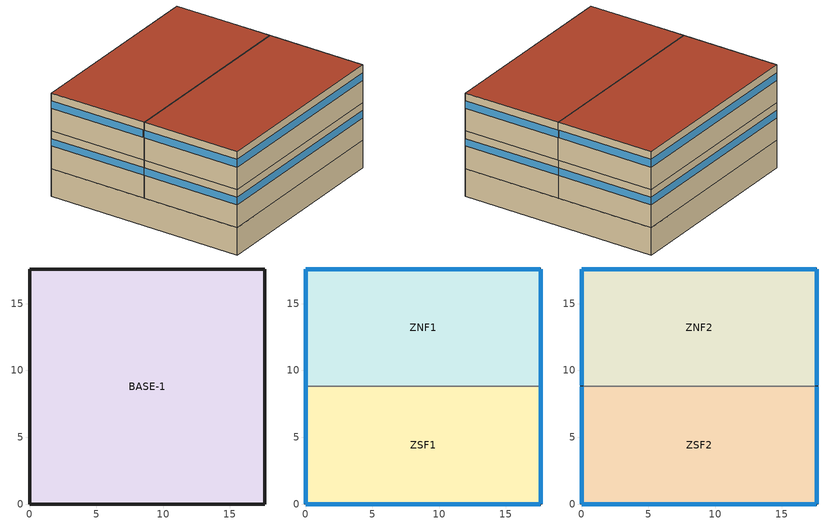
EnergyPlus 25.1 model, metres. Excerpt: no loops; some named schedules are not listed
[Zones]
BASE-1
 floor ground (SLABL): 0,17.59 17.59,17.59 17.59,0 0,0 z-2.44
 wall ground (UNDRWALL): 0,0 17.59,0 17.59,17.59 0,17.59 0,0 z-2.44:0
ZSF1
 floor to BASE-1 (FLOORR): 0,8.79 17.59,8.79 17.59,0 0,0 z0
 wall outside (WALLR): 0,8.79 0,0 17.59,0 17.59,8.79 z0:3.35
 window (CFS_Glz_2046): 17.59,0.01 17.59,8.79 / 0.01,0 17.58,0 / 0,8.79 0,0.01 z2.01:2.67
ZNF1
 floor to BASE-1 (FLOORR): 0,17.59 17.59,17.59 17.59,8.79 0,8.79 z0
 wall outside (WALLR): 17.59,8.79 17.59,17.59 0,17.59 0,8.79 z0:3.35
 wall to ZSF1 (INTWALL-1): 0,8.79 17.59,8.79 z0:3.35
 window (CFS_Glz_2046): 17.59,8.8 17.59,17.58 / 17.58,17.59 0.01,17.59 / 0,17.58 0,8.8 z2.01:2.67
ZNF2
 floor to ZNF1 (FLOORR): 0,17.59 17.59,17.59 17.59,8.79 0,8.79 z3.35
 wall outside (WALLR): 17.59,8.79 17.59,17.59 0,17.59 0,8.79 z3.35:6.71
 wall to ZSF2 (INTWALL-1): 0,8.79 17.59,8.79 z3.35:6.71
 window (CFS_Glz_2035): 17.59,8.9 17.59,17.58 / 17.58,17.59 0.01,17.59 / 0,17.58 0,8.9 z5.36:6.03
 roof outside (ROOFR): 0,8.79 17.59,8.79 17.59,17.59 0,17.59 z6.71
ZSF2
 floor to ZSF1 (FLOORR): 0,8.79 17.59,8.79 17.59,0 0,0 z3.35
 wall outside (WALLR): 0,8.79 0,0 17.59,0 17.59,8.79 z3.35:6.71
 window (CFS_Glz_2035): 17.59,0.01 17.59,8.79 / 0.01,0 17.58,0 / 0,8.79 0,0.01 z5.36:6.03
 roof outside (ROOFR): 0,0 17.59,0 17.59,8.79 0,8.79 z6.71
[Building]
Building: North Axis {deg}=0; Terrain=City; Loads Convergence Tolerance Value {W}=0.04; Temperature Convergence Tolerance Value {deltaC}=0.4; Solar Distribution=FullInteriorAndExterior; Maximum Number of Warmup Days=25; Minimum Number of Warmup Days=6
[Site:Location]
CHICAGO_IL_USA TMY2-94846: Latitude {deg}=41.78; Longitude {deg}=-87.75; Time Zone {hr}=-6; Elevation {m}=190
[SizingPeriod:DesignDay] Humidity Condition Type=Wetbulb; Barometric Pressure {Pa}=99063; Rain Indicator=No; Snow Indicator=No; Daylight Saving Time Indicator=No; Solar Model Indicator=ASHRAEClearSky
Name | Month | Day of Month | Day Type | Maximum Dry-Bulb Temperature {C} | Daily Dry-Bulb Temperature Range {deltaC} | Wetbulb or DewPoint at Maximum Dry-Bulb {C} | Wind Speed {m/s} | Wind Direction {deg} | Sky Clearness
CHICAGO_IL_USA Annual Heating 99% Design Conditions DB | 1 | 8 | WinterDesignDay | -17.3 | 0 | -17.3 | 4.9 | 270 | 0
CHICAGO_IL_USA Annual Cooling 1% Design Conditions DB/MCWB | 7 | 3 | SummerDesignDay | 31.5 | 10.7 | 23 | 5.3 | 230 | 1
[Site:GroundTemperature:BuildingSurface]
20.03, 20.03, 20.13, 20.3, 20.43, 20.52, 20.62, 20.77, 20.78, 20.55, 20.44, 20.2
[Material] Thermal Absorptance=0.9
Name | Roughness | Thickness {m} | Conductivity {W/m-K} | Density {kg/m3} | Specific Heat {J/kg-K} | Solar Absorptance | Visible Absorptance
ST01 | MediumRough | 0.0254 | 1.802 | 2243 | 837 | 0.65 | 0.65
GP02 | MediumSmooth | 0.0159 | 0.16 | 801 | 837 | 0.75 | 0.75
BR01 | VeryRough | 0.0095 | 0.162 | 1121 | 1464 | 0.7 | 0.7
CC24 | MediumRough | 0.1016 | 0.36 | 1282 | 837 | 0.65 | 0.65
AC02 | MediumSmooth | 0.0127 | 0.057 | 288 | 1339 | 0.7 | 0.7
CC15 | MediumRough | 0.1524 | 1.802 | 2243 | 837 | 0.65 | 0.65
WD10 | MediumSmooth | 0.667 | 0.115 | 513 | 1381 | 0.78 | 0.78
[Material:NoMass] Roughness=Rough
Name | Thermal Resistance {m2-K/W} | Thermal Absorptance | Solar Absorptance | Visible Absorptance
IN-W | 1.10949 | 0.65 | 0.65 | 0.65
IN-R | 2.34226 | 0.65 | 0.65 | 0.65
CP01 | 0.367 | 0.9 | 0.75 | 0.75
[Material:AirGap]
Name | Thermal Resistance {m2-K/W}
AL21 | 0.157
AL33 | 0.162
[Construction]
WALLR: ST01, IN-W, AL21, GP02
ROOFR: BR01, CC24, IN-R, AL33, AC02
FLOORR: CC24, CP01
SLABL: CC15
UNDRWALL: CC24
FURNITURE: WD10
INTWALL-1: GP02, AL21, GP02
[Construction:ComplexFenestrationState]
CFS_Glz_2035: LBNLWindow, None, ThermParam_2035, CFS_Glz_2035_Basis, CFS_Glz_2035_TfSol, CFS_Glz_2035_RbSol, CFS_Glz_2035_Tfvis, CFS_Glz_2035_Tbvis, Shade_45_Layer, CFS_Glz_2035_Layer_1_fAbs, CFS_Glz_2035_Layer_1_bAbs, Gap_1_Layer, Glass_5012_Layer, CFS_Glz_2035_Layer_2_fAbs, CFS_Glz_2035_Layer_2_bAbs, Gap_1_Layer, Glass_5012_Layer, CFS_Glz_2035_Layer_3_fAbs, CFS_Glz_2035_Layer_3_bAbs
CFS_Glz_2046: LBNLWindow, None, ThermParam_2046, CFS_Glz_2046_Basis, CFS_Glz_2046_TfSol, CFS_Glz_2046_RbSol, CFS_Glz_2046_Tfvis, CFS_Glz_2046_Tbvis, Glass_5012_Layer, CFS_Glz_2046_Layer_1_fAbs, CFS_Glz_2046_Layer_1_bAbs, Gap_1_Layer, Glass_5012_Layer, CFS_Glz_2046_Layer_2_fAbs, CFS_Glz_2046_Layer_2_bAbs, Gap_1_Layer, Shade_46_Layer, CFS_Glz_2046_Layer_3_fAbs, CFS_Glz_2046_Layer_3_bAbs
[WindowMaterial:Glazing]
Glass_5012_Layer: Optical Data Type=BSDF; Thickness {m}=0.005664; Infrared Transmittance at Normal Incidence=0; Front Side Infrared Hemispherical Emissivity=0.84; Back Side Infrared Hemispherical Emissivity=0.84; Conductivity {W/m-K}=1; Young's modulus {Pa}=7.2e10; Poisson's ratio=0.22
[WindowMaterial:Gas]
Gas_1_W_0_0100: Gas Type=Air; Thickness {m}=0.01
[WindowMaterial:Gap]
Gap_1_Layer: Thickness {m}=0.01; Gas (or Gas Mixture)=Gas_1_W_0_0100; Pressure {Pa}=101325
[WindowMaterial:ComplexShade] Conductivity {W/m-K}=17; IR Transmittance=0; Front Emissivity=0.9; Back Emissivity=0.9; Top Opening Multiplier=0; Bottom Opening Multiplier=0; Left Side Opening Multiplier=0; Right Side Opening Multiplier=0; Front Opening Multiplier=0.05
Name | Layer Type | Thickness {m}
Shade_45_Layer | Perforated | 0.005
Shade_46_Layer | Woven | 0.001
[Zone] Type=1; Multiplier=1; Ceiling Height {m}=autocalculate; Volume {m3}=autocalculate
ZSF1; ZNF1; ZSF2; ZNF2; BASE-1
[InternalMass] Construction=FURNITURE; Surface Area {m2}=77
Name | Zone or ZoneList
ZSF1-MASS | ZSF1
ZNF1-MASS | ZNF1
ZSF2-MASS | ZSF2
ZNF2-MASS | ZNF2
[People] Number of People Schedule=OCC-SCHED; Number of People Calculation Method=people; Number of People=3.27; Fraction Radiant=0.7; Activity Level Schedule=ZSF1-ActSchd
Name | Zone or ZoneList or Space or SpaceList
ZSF1 People 1 | ZSF1
ZNF1 People 1 | ZNF1
ZSF2 People 1 | ZSF2
ZNF2 People 1 | ZNF2
[Lights] Schedule=LIT-SCHED; Design Level Calculation Method=LightingLevel; Lighting Level {W}=3025; Return Air Fraction=0; Fraction Radiant=0.35; Fraction Visible=0.35; Fraction Replaceable=0
Name | Zone or ZoneList or Space or SpaceList
ZSF1 Lights 1 | ZSF1
ZNF1 Lights 1 | ZNF1
ZSF2 Lights 1 | ZSF2
ZNF2 Lights 1 | ZNF2
[ElectricEquipment] Schedule=EQP-SCHED; Design Level Calculation Method=EquipmentLevel; Design Level {W}=687.5; Fraction Latent=0; Fraction Radiant=0.7; Fraction Lost=0
Name | Zone or ZoneList or Space or SpaceList
ZSF1 ElecEq 1 | ZSF1
ZNF1 ElecEq 1 | ZNF1
ZSF2 ElecEq 1 | ZSF2
ZNF2 ElecEq 1 | ZNF2
[OtherEquipment]
BASE-1 OthEq 1: Fuel Type=None; Zone or ZoneList or Space or SpaceList=BASE-1; Schedule=AlwaysOn; Design Level Calculation Method=EquipmentLevel; Design Level {W}=726; Fraction Latent=0; Fraction Radiant=0.7; Fraction Lost=0
[ZoneInfiltration:DesignFlowRate] Schedule=INF-SCHED; Design Flow Rate Calculation Method=flow/zone; Constant Term Coefficient=1; Temperature Term Coefficient=0.03636; Velocity Term Coefficient=0; Velocity Squared Term Coefficient=0
Name | Zone or ZoneList or Space or SpaceList | Design Flow Rate {m3/s}
ZSF1 Infil 1 | ZSF1 | 0.043
ZNF1 Infil 1 | ZNF1 | 0.043
ZSF2 Infil 1 | ZSF2 | 0.043
ZNF2 Infil 1 | ZNF2 | 0.043
BASE-1 Infil 1 | BASE-1 | 0.402
[AvailabilityManager:Scheduled]
Air Loop Avail: Schedule=FAN-SCHED
[WindowThermalModel:Params] standard=ISO15099; Thermal Model=ISO15099; SDScalar=1; Deflection Model=NoDeflection
ThermParam_2035; ThermParam_2046
[Matrix:TwoDimension]
CFS_Glz_2035_Basis: 5, 2, 0, 1, 18, 8, 36, 12, 54, 12, 76.5, 8
CFS_Glz_2035_TfSol: 41, 41, 7.57782, 0.00303, 0.00326, 0.00303, 0.00326, 0.00303, 0.00326, 0.00303, 0.00326, 0.00269, 0.00244, 0.00244, 0.00269, 0.00244, 0.00244, 0.00269, 0.00244, 0.00244, 0.00269, 0.00244, 0.00244, 0, 0, 0, 0, 0, 0, 0, 0, 0, 0, 0, 0, 0, 0, 0, 0, 0, 0, 0, 0, 0.00049, 5.47818, 0.00324, 0.00301, 0.00324, 0.00301, 0.00324, 0.00301, 0.00324, 0.00268, 0.00242, 0.00242, 0.00268, 0.00242, 0.00242, 0.00268, 0.00242, 0.00242, 0.00268, 0.00242, 0.00242, 0, 0, 0, 0, 0, 0, 0, 0, 0, 0, 0, 0, 0, 0, 0, 0, 0, 0, 0, 0, 0.00049, 0.00301, 4.81498, 0.00301, 0.00324, 0.00301, 0.00324, 0.00301, 0.00324, 0.00268, 0.00242, 0.00242, 0.00268, 0.00242, 0.00242, 0.00268, 0.00242, 0.00242, 0.00268, 0.00242, 0.00242, 0, 0, 0, 0, 0, 0, 0, 0, 0, 0, 0, 0, 0, 0, 0, 0, 0, 0, 0, 0, 0.00049, 0.00301, 0.00324, 5.47818, 0.00324, 0.00301, 0.00324, 0.00301, 0.00324, 0.00268, 0.00242, 0.00242, 0.00268, 0.00242, 0.00242, 0.00268, 0.00242, 0.00242, 0.00268, 0.00242, 0.00242, 0, 0, 0, 0, 0, 0, 0, 0, 0, 0, 0, 0, 0, 0, 0, 0, 0, 0, 0, 0, 0.00049, 0.00301, 0.00324, 0.00301, 4.81498, 0.00301, 0.00324, 0.00301, 0.00324, 0.00268, 0.00242, 0.00242, 0.00268, 0.00242, 0.00242, 0.00268, 0.00242, 0.00242, 0.00268, 0.00242, 0.00242, 0, 0, 0, 0, 0, 0, 0, 0, 0, 0, 0, 0, 0, 0, 0, 0, 0, 0, 0, 0, 0.00049, 0.00301, 0.00324, 0.00301, 0.00324, 5.47818, 0.00324, 0.00301, 0.00324, 0.00268, 0.00242, 0.00242, 0.00268, 0.00242, 0.00242, 0.00268, 0.00242, 0.00242, 0.00268, 0.00242, 0.00242, 0, 0, 0, 0, 0, 0, 0, 0, 0, 0, 0, 0, 0, 0, 0, 0, 0, 0, 0, 0, 0.00049, 0.00301, 0.00324, 0.00301, 0.00324, 0.00301, 4.81498, 0.00301, 0.00324, 0.00268, 0.00242, 0.00242, 0.00268, 0.00242, 0.00242, 0.00268, 0.00242, 0.00242, 0.00268, 0.00242, 0.00242, 0, 0, 0, 0, 0, 0, 0, 0, 0, 0, 0, 0, 0, 0, 0, 0, 0, 0, 0, 0, 0.00049, 0.00301, 0.00324, 0.00301, 0.00324, 0.00301, 0.00324, 5.47818, 0.00324, 0.00268, 0.00242, 0.00242, 0.00268, 0.00242, 0.00242, 0.00268, 0.00242, 0.00242, 0.00268, 0.00242, 0.00242, 0, 0, 0, 0, 0, 0, 0, 0, 0, 0, 0, 0, 0, 0, 0, 0, 0, 0, 0, 0, 0.00049, 0.00301, 0.00324, 0.00301, 0.00324, 0.00301, 0.00324, 0.00301, 4.81498, 0.00268, 0.00242, 0.00242, 0.00268, 0.00242, 0.00242, 0.00268, 0.00242, 0.00242, 0.00268, 0.00242, 0.00242, 0, 0, 0, 0, 0, 0, 0, 0, 0, 0, 0, 0, 0, 0, 0, 0, 0, 0, 0, 0, 0.00048, 0.00293, 0.00315, 0.00293, 0.00315, 0.00293, 0.00315, 0.00293, 0.00315, 1.99853, 0.00236, 0.00236, 0.00261, 0.00236, 0.00236, 0.00261, 0.00236, 0.00236, 0.00261, 0.00236, 0.00236, 0, 0, 0, 0, 0, 0, 0, 0, 0, 0, 0, 0, 0, 0, 0, 0, 0, 0, 0, 0, 0.00048, 0.00293, 0.00315, 0.00293, 0.00315, 0.00293, 0.00315, 0.00293, 0.00315, 0.00261, 1.72559, 0.00236, 0.00261, 0.00236, 0.00236, 0.00261, 0.00236, 0.00236, 0.00261, 0.00236, 0.00236, 0, 0, 0, 0, 0, 0, 0, 0, 0, 0, 0, 0, 0, 0, 0, 0, 0, 0, 0, 0, 0.00048, 0.00293, 0.00315, 0.00293, 0.00315, 0.00293, 0.00315, 0.00293, 0.00315, 0.00261, 0.00236, 1.72559, 0.00261, 0.00236, 0.00236, 0.00261, 0.00236, 0.00236, 0.00261, 0.00236, 0.00236, 0, 0, 0, 0, 0, 0, 0, 0, 0, 0, 0, 0, 0, 0, 0, 0, 0, 0, 0, 0, 0.00048, 0.00293, 0.00315, 0.00293, 0.00315, 0.00293, 0.00315, 0.00293, 0.00315, 0.00261, 0.00236, 0.00236, 1.99853, 0.00236, 0.00236, 0.00261, 0.00236, 0.00236, 0.00261, 0.00236, 0.00236, 0, 0, 0, 0, 0, 0, 0, 0, 0, 0, 0, 0, 0, 0, 0, 0, 0, 0, 0, 0, 0.00048, 0.00293, 0.00315, 0.00293, 0.00315, 0.00293, 0.00315, 0.00293, 0.00315, 0.00261, 0.00236, 0.00236, 0.00261, 1.72559, 0.00236, 0.00261, 0.00236, 0.00236, 0.00261, 0.00236, 0.00236, 0, 0, 0, 0, 0, 0, 0, 0, 0, 0, 0, 0, 0, 0, 0, 0, 0, 0, 0, 0, 0.00048, 0.00293, 0.00315, 0.00293, 0.00315, 0.00293, 0.00315, 0.00293, 0.00315, 0.00261, 0.00236, 0.00236, 0.00261, 0.00236, 1.72559, 0.00261, 0.00236, 0.00236, 0.00261, 0.00236, 0.00236, 0, 0, 0, 0, 0, 0, 0, 0, 0, 0, 0, 0, 0, 0, 0, 0, 0, 0, 0, 0, 0.00048, 0.00293, 0.00315, 0.00293, 0.00315, 0.00293, 0.00315, 0.00293, 0.00315, 0.00261, 0.00236, 0.00236, 0.00261, 0.00236, 0.00236, 1.99853, 0.00236, 0.00236, 0.00261, 0.00236, 0.00236, 0, 0, 0, 0, 0, 0, 0, 0, 0, 0, 0, 0, 0, 0, 0, 0, 0, 0, 0, 0, 0.00048, 0.00293, 0.00315, 0.00293, 0.00315, 0.00293, 0.00315, 0.00293, 0.00315, 0.00261, 0.00236, 0.00236, 0.00261, 0.00236, 0.00236, 0.00261, 1.72559, 0.00236, 0.00261, 0.00236, 0.00236, 0, 0, 0, 0, 0, 0, 0, 0, 0, 0, 0, 0, 0, 0, 0, 0, 0, 0, 0, 0, 0.00048, 0.00293, 0.00315, 0.00293, 0.00315, 0.00293, 0.00315, 0.00293, 0.00315, 0.00261, 0.00236, 0.00236, 0.00261, 0.00236, 0.00236, 0.00261, 0.00236, 1.72559, 0.00261, 0.00236, 0.00236, 0, 0, 0, 0, 0, 0, 0, 0, 0, 0, 0, 0, 0, 0, 0, 0, 0, 0, 0, 0, 0.00048, 0.00293, 0.00315, 0.00293, 0.00315, 0.00293, 0.00315, 0.00293, 0.00315, 0.00261, 0.00236, 0.00236, 0.00261, 0.00236, 0.00236, 0.00261, 0.00236, 0.00236, 1.99853, 0.00236, 0.00236, 0, 0, 0, 0, 0, 0, 0, 0, 0, 0, 0, 0, 0, 0, 0, 0, 0, 0, 0, 0, 0.00048, 0.00293, 0.00315, 0.00293, 0.00315, 0.00293, 0.00315, 0.00293, 0.00315, 0.00261, 0.00236, 0.00236, 0.00261, 0.00236, 0.00236, 0.00261, 0.00236, 0.00236, 0.00261, 1.72559, 0.00236, 0, 0, 0, 0, 0, 0, 0, 0, 0, 0, 0, 0, 0, 0, 0, 0, 0, 0, 0, 0, 0.00048, 0.00293, 0.00315, 0.00293, 0.00315, 0.00293, 0.00315, 0.00293, 0.00315, 0.00261, 0.00236, 0.00236, 0.00261, 0.00236, 0.00236, 0.00261, 0.00236, 0.00236, 0.00261, 0.00236, 1.72559, 0, 0, 0, 0, 0, 0, 0, 0, 0, 0, 0, 0, 0, 0, 0, 0, 0, 0, 0, 0, 0.00044, 0.00266, 0.00286, 0.00266, 0.00286, 0.00266, 0.00286, 0.00266, 0.00286, 0.00236, 0.00214, 0.00214, 0.00236, 0.00214, 0.00214, 0.00236, 0.00214, 0.00214, 0.00236, 0.00214, 0.00214, 0, 0, 0, 0, 0, 0, 0, 0, 0, 0, 0, 0, 0, 0, 0, 0, 0, 0, 0, 0, 0.00044, 0.00266, 0.00286, 0.00266, 0.00286, 0.00266, 0.00286, 0.00266, 0.00286, 0.00236, 0.00214, 0.00214, 0.00236, 0.00214, 0.00214, 0.00236, 0.00214, 0.00214, 0.00236, 0.00214, 0.00214, 0, 0, 0, 0, 0, 0, 0, 0, 0, 0, 0, 0, 0, 0, 0, 0, 0, 0, 0, 0, 0.00044, 0.00266, 0.00286, 0.00266, 0.00286, 0.00266, 0.00286, 0.00266, 0.00286, 0.00236, 0.00214, 0.00214, 0.00236, 0.00214, 0.00214, 0.00236, 0.00214, 0.00214, 0.00236, 0.00214, 0.00214, 0, 0, 0, 0, 0, 0, 0, 0, 0, 0, 0, 0, 0, 0, 0, 0, 0, 0, 0, 0, 0.00044, 0.00266, 0.00286, 0.00266, 0.00286, 0.00266, 0.00286, 0.00266, 0.00286, 0.00236, 0.00214, 0.00214, 0.00236, 0.00214, 0.00214, 0.00236, 0.00214, 0.00214, 0.00236, 0.00214, 0.00214, 0, 0, 0, 0, 0, 0, 0, 0, 0, 0, 0, 0, 0, 0, 0, 0, 0, 0, 0, 0, 0.00044, 0.00266, 0.00286, 0.00266, 0.00286, 0.00266, 0.00286, 0.00266, 0.00286, 0.00236, 0.00214, 0.00214, 0.00236, 0.00214, 0.00214, 0.00236, 0.00214, 0.00214, 0.00236, 0.00214, 0.00214, 0, 0, 0, 0, 0, 0, 0, 0, 0, 0, 0, 0, 0, 0, 0, 0, 0, 0, 0, 0, 0.00044, 0.00266, 0.00286, 0.00266, 0.00286, 0.00266, 0.00286, 0.00266, 0.00286, 0.00236, 0.00214, 0.00214, 0.00236, 0.00214, 0.00214, 0.00236, 0.00214, 0.00214, 0.00236, 0.00214, 0.00214, 0, 0, 0, 0, 0, 0, 0, 0, 0, 0, 0, 0, 0, 0, 0, 0, 0, 0, 0, 0, 0.00044, 0.00266, 0.00286, 0.00266, 0.00286, 0.00266, 0.00286, 0.00266, 0.00286, 0.00236, 0.00214, 0.00214, 0.00236, 0.00214, 0.00214, 0.00236, 0.00214, 0.00214, 0.00236, 0.00214, 0.00214, 0, 0, 0, 0, 0, 0, 0, 0, 0, 0, 0, 0, 0, 0, 0, 0, 0, 0, 0, 0, 0.00044, 0.00266, 0.00286, 0.00266, 0.00286, 0.00266, 0.00286, 0.00266, 0.00286, 0.00236, 0.00214, 0.00214, 0.00236, 0.00214, 0.00214, 0.00236, 0.00214, 0.00214, 0.00236, 0.00214, 0.00214, 0, 0, 0, 0, 0, 0, 0, 0, 0, 0, 0, 0, 0, 0, 0, 0, 0, 0, 0, 0, 0.00044, 0.00266, 0.00286, 0.00266, 0.00286, 0.00266, 0.00286, 0.00266, 0.00286, 0.00236, 0.00214, 0.00214, 0.00236, 0.00214, 0.00214, 0.00236, 0.00214, 0.00214, 0.00236, 0.00214, 0.00214, 0, 0, 0, 0, 0, 0, 0, 0, 0, 0, 0, 0, 0, 0, 0, 0, 0, 0, 0, 0, 0.00044, 0.00266, 0.00286, 0.00266, 0.00286, 0.00266, 0.00286, 0.00266, 0.00286, 0.00236, 0.00214, 0.00214, 0.00236, 0.00214, 0.00214, 0.00236, 0.00214, 0.00214, 0.00236, 0.00214, 0.00214, 0, 0, 0, 0, 0, 0, 0, 0, 0, 0, 0, 0, 0, 0, 0, 0, 0, 0, 0, 0, 0.00044, 0.00266, 0.00286, 0.00266, 0.00286, 0.00266, 0.00286, 0.00266, 0.00286, 0.00236, 0.00214, 0.00214, 0.00236, 0.00214, 0.00214, 0.00236, 0.00214, 0.00214, 0.00236, 0.00214, 0.00214, 0, 0, 0, 0, 0, 0, 0, 0, 0, 0, 0, 0, 0, 0, 0, 0, 0, 0, 0, 0, 0.00044, 0.00266, 0.00286, 0.00266, 0.00286, 0.00266, 0.00286, 0.00266, 0.00286, 0.00236, 0.00214, 0.00214, 0.00236, 0.00214, 0.00214, 0.00236, 0.00214, 0.00214, 0.00236, 0.00214, 0.00214, 0, 0, 0, 0, 0, 0, 0, 0, 0, 0, 0, 0, 0, 0, 0, 0, 0, 0, 0, 0, 0.0002, 0.00125, 0.00134, 0.00125, 0.00134, 0.00125, 0.00134, 0.00125, 0.00134, 0.00111, 0.001, 0.001, 0.00111, 0.001, 0.001, 0.00111, 0.001, 0.001, 0.00111, 0.001, 0.001, 0, 0, 0, 0, 0, 0, 0, 0, 0, 0, 0, 0, 0, 0, 0, 0, 0, 0, 0, 0, 0.0002, 0.00125, 0.00134, 0.00125, 0.00134, 0.00125, 0.00134, 0.00125, 0.00134, 0.00111, 0.001, 0.001, 0.00111, 0.001, 0.001, 0.00111, 0.001, 0.001, 0.00111, 0.001, 0.001, 0, 0, 0, 0, 0, 0, 0, 0, 0, 0, 0, 0, 0, 0, 0, 0, 0, 0, 0, 0, 0.0002, 0.00125, 0.00134, 0.00125, 0.00134, 0.00125, 0.00134, 0.00125, 0.00134, 0.00111, 0.001, 0.001, 0.00111, 0.001, 0.001, 0.00111, 0.001, 0.001, 0.00111, 0.001, 0.001, 0, 0, 0, 0, 0, 0, 0, 0, 0, 0, 0, 0, 0, 0, 0, 0, 0, 0, 0, 0, 0.0002, 0.00125, 0.00134, 0.00125, 0.00134, 0.00125, 0.00134, 0.00125, 0.00134, 0.00111, 0.001, 0.001, 0.00111, 0.001, 0.001, 0.00111, 0.001, 0.001, 0.00111, 0.001, 0.001, 0, 0, 0, 0, 0, 0, 0, 0, 0, 0, 0, 0, 0, 0, 0, 0, 0, 0, 0, 0, 0.0002, 0.00125, 0.00134, 0.00125, 0.00134, 0.00125, 0.00134, 0.00125, 0.00134, 0.00111, 0.001, 0.001, 0.00111, 0.001, 0.001, 0.00111, 0.001, 0.001, 0.00111, 0.001, 0.001, 0, 0, 0, 0, 0, 0, 0, 0, 0, 0, 0, 0, 0, 0, 0, 0, 0, 0, 0, 0, 0.0002, 0.00125, 0.00134, 0.00125, 0.00134, 0.00125, 0.00134, 0.00125, 0.00134, 0.00111, 0.001, 0.001, 0.00111, 0.001, 0.001, 0.00111, 0.001, 0.001, 0.00111, 0.001, 0.001, 0, 0, 0, 0, 0, 0, 0, 0, 0, 0, 0, 0, 0, 0, 0, 0, 0, 0, 0, 0, 0.0002, 0.00125, 0.00134, 0.00125, 0.00134, 0.00125, 0.00134, 0.00125, 0.00134, 0.00111, 0.001, 0.001, 0.00111, 0.001, 0.001, 0.00111, 0.001, 0.001, 0.00111, 0.001, 0.001, 0, 0, 0, 0, 0, 0, 0, 0, 0, 0, 0, 0, 0, 0, 0, 0, 0, 0, 0, 0, 0.0002, 0.00125, 0.00134, 0.00125, 0.00134, 0.00125, 0.00134, 0.00125, 0.00134, 0.00111, 0.001, 0.001, 0.00111, 0.001, 0.001, 0.00111, 0.001, 0.001, 0.00111, 0.001, 0.001, 0, 0, 0, 0, 0, 0, 0, 0, 0, 0, 0, 0, 0, 0, 0, 0, 0, 0, 0, 0
CFS_Glz_2035_RbSol: 41, 41, 1.5293, 0.02403, 0.02941, 0.02403, 0.02941, 0.02403, 0.02941, 0.02403, 0.02941, 0.04915, 0.05155, 0.05155, 0.04915, 0.05155, 0.05155, 0.04915, 0.05155, 0.05155, 0.04915, 0.05155, 0.05155, 0.0604, 0.0604, 0.0604, 0.0604, 0.0604, 0.0604, 0.0604, 0.0604, 0.0604, 0.0604, 0.0604, 0.0604, 0.0283, 0.0283, 0.0283, 0.0283, 0.0283, 0.0283, 0.0283, 0.0283, 0.00266, 1.66708, 0.02924, 0.02389, 0.02924, 0.02389, 0.02924, 0.02389, 0.02924, 0.04887, 0.05125, 0.05125, 0.04887, 0.05125, 0.05125, 0.04887, 0.05125, 0.05125, 0.04887, 0.05125, 0.05125, 0.06006, 0.06006, 0.06006, 0.06006, 0.06006, 0.06006, 0.06006, 0.06006, 0.06006, 0.06006, 0.06006, 0.06006, 0.02816, 0.02816, 0.02816, 0.02816, 0.02816, 0.02816, 0.02816, 0.02816, 0.00266, 0.02389, 1.67243, 0.02389, 0.02924, 0.02389, 0.02924, 0.02389, 0.02924, 0.04887, 0.05125, 0.05125, 0.04887, 0.05125, 0.05125, 0.04887, 0.05125, 0.05125, 0.04887, 0.05125, 0.05125, 0.06006, 0.06006, 0.06006, 0.06006, 0.06006, 0.06006, 0.06006, 0.06006, 0.06006, 0.06006, 0.06006, 0.06006, 0.02816, 0.02816, 0.02816, 0.02816, 0.02816, 0.02816, 0.02816, 0.02816, 0.00266, 0.02389, 0.02924, 1.66708, 0.02924, 0.02389, 0.02924, 0.02389, 0.02924, 0.04887, 0.05125, 0.05125, 0.04887, 0.05125, 0.05125, 0.04887, 0.05125, 0.05125, 0.04887, 0.05125, 0.05125, 0.06006, 0.06006, 0.06006, 0.06006, 0.06006, 0.06006, 0.06006, 0.06006, 0.06006, 0.06006, 0.06006, 0.06006, 0.02816, 0.02816, 0.02816, 0.02816, 0.02816, 0.02816, 0.02816, 0.02816, 0.00266, 0.02389, 0.02924, 0.02389, 1.67243, 0.02389, 0.02924, 0.02389, 0.02924, 0.04887, 0.05125, 0.05125, 0.04887, 0.05125, 0.05125, 0.04887, 0.05125, 0.05125, 0.04887, 0.05125, 0.05125, 0.06006, 0.06006, 0.06006, 0.06006, 0.06006, 0.06006, 0.06006, 0.06006, 0.06006, 0.06006, 0.06006, 0.06006, 0.02816, 0.02816, 0.02816, 0.02816, 0.02816, 0.02816, 0.02816, 0.02816, 0.00266, 0.02389, 0.02924, 0.02389, 0.02924, 1.66708, 0.02924, 0.02389, 0.02924, 0.04887, 0.05125, 0.05125, 0.04887, 0.05125, 0.05125, 0.04887, 0.05125, 0.05125, 0.04887, 0.05125, 0.05125, 0.06006, 0.06006, 0.06006, 0.06006, 0.06006, 0.06006, 0.06006, 0.06006, 0.06006, 0.06006, 0.06006, 0.06006, 0.02816, 0.02816, 0.02816, 0.02816, 0.02816, 0.02816, 0.02816, 0.02816, 0.00266, 0.02389, 0.02924, 0.02389, 0.02924, 0.02389, 1.67243, 0.02389, 0.02924, 0.04887, 0.05125, 0.05125, 0.04887, 0.05125, 0.05125, 0.04887, 0.05125, 0.05125, 0.04887, 0.05125, 0.05125, 0.06006, 0.06006, 0.06006, 0.06006, 0.06006, 0.06006, 0.06006, 0.06006, 0.06006, 0.06006, 0.06006, 0.06006, 0.02816, 0.02816, 0.02816, 0.02816, 0.02816, 0.02816, 0.02816, 0.02816, 0.00266, 0.02389, 0.02924, 0.02389, 0.02924, 0.02389, 0.02924, 1.66708, 0.02924, 0.04887, 0.05125, 0.05125, 0.04887, 0.05125, 0.05125, 0.04887, 0.05125, 0.05125, 0.04887, 0.05125, 0.05125, 0.06006, 0.06006, 0.06006, 0.06006, 0.06006, 0.06006, 0.06006, 0.06006, 0.06006, 0.06006, 0.06006, 0.06006, 0.02816, 0.02816, 0.02816, 0.02816, 0.02816, 0.02816, 0.02816, 0.02816, 0.00266, 0.02389, 0.02924, 0.02389, 0.02924, 0.02389, 0.02924, 0.02389, 1.67243, 0.04887, 0.05125, 0.05125, 0.04887, 0.05125, 0.05125, 0.04887, 0.05125, 0.05125, 0.04887, 0.05125, 0.05125, 0.06006, 0.06006, 0.06006, 0.06006, 0.06006, 0.06006, 0.06006, 0.06006, 0.06006, 0.06006, 0.06006, 0.06006, 0.02816, 0.02816, 0.02816, 0.02816, 0.02816, 0.02816, 0.02816, 0.02816, 0.00259, 0.02328, 0.02849, 0.02328, 0.02849, 0.02328, 0.02849, 0.02328, 0.02849, 1.64028, 0.04995, 0.04995, 0.04763, 0.04995, 0.04995, 0.04763, 0.04995, 0.04995, 0.04763, 0.04995, 0.04995, 0.05856, 0.05856, 0.05856, 0.05856, 0.05856, 0.05856, 0.05856, 0.05856, 0.05856, 0.05856, 0.05856, 0.05856, 0.02748, 0.02748, 0.02748, 0.02748, 0.02748, 0.02748, 0.02748, 0.02748, 0.00259, 0.02328, 0.02849, 0.02328, 0.02849, 0.02328, 0.02849, 0.02328, 0.02849, 0.04763, 1.6426, 0.04995, 0.04763, 0.04995, 0.04995, 0.04763, 0.04995, 0.04995, 0.04763, 0.04995, 0.04995, 0.05856, 0.05856, 0.05856, 0.05856, 0.05856, 0.05856, 0.05856, 0.05856, 0.05856, 0.05856, 0.05856, 0.05856, 0.02748, 0.02748, 0.02748, 0.02748, 0.02748, 0.02748, 0.02748, 0.02748, 0.00259, 0.02328, 0.02849, 0.02328, 0.02849, 0.02328, 0.02849, 0.02328, 0.02849, 0.04763, 0.04995, 1.6426, 0.04763, 0.04995, 0.04995, 0.04763, 0.04995, 0.04995, 0.04763, 0.04995, 0.04995, 0.05856, 0.05856, 0.05856, 0.05856, 0.05856, 0.05856, 0.05856, 0.05856, 0.05856, 0.05856, 0.05856, 0.05856, 0.02748, 0.02748, 0.02748, 0.02748, 0.02748, 0.02748, 0.02748, 0.02748, 0.00259, 0.02328, 0.02849, 0.02328, 0.02849, 0.02328, 0.02849, 0.02328, 0.02849, 0.04763, 0.04995, 0.04995, 1.64028, 0.04995, 0.04995, 0.04763, 0.04995, 0.04995, 0.04763, 0.04995, 0.04995, 0.05856, 0.05856, 0.05856, 0.05856, 0.05856, 0.05856, 0.05856, 0.05856, 0.05856, 0.05856, 0.05856, 0.05856, 0.02748, 0.02748, 0.02748, 0.02748, 0.02748, 0.02748, 0.02748, 0.02748, 0.00259, 0.02328, 0.02849, 0.02328, 0.02849, 0.02328, 0.02849, 0.02328, 0.02849, 0.04763, 0.04995, 0.04995, 0.04763, 1.6426, 0.04995, 0.04763, 0.04995, 0.04995, 0.04763, 0.04995, 0.04995, 0.05856, 0.05856, 0.05856, 0.05856, 0.05856, 0.05856, 0.05856, 0.05856, 0.05856, 0.05856, 0.05856, 0.05856, 0.02748, 0.02748, 0.02748, 0.02748, 0.02748, 0.02748, 0.02748, 0.02748, 0.00259, 0.02328, 0.02849, 0.02328, 0.02849, 0.02328, 0.02849, 0.02328, 0.02849, 0.04763, 0.04995, 0.04995, 0.04763, 0.04995, 1.6426, 0.04763, 0.04995, 0.04995, 0.04763, 0.04995, 0.04995, 0.05856, 0.05856, 0.05856, 0.05856, 0.05856, 0.05856, 0.05856, 0.05856, 0.05856, 0.05856, 0.05856, 0.05856, 0.02748, 0.02748, 0.02748, 0.02748, 0.02748, 0.02748, 0.02748, 0.02748, 0.00259, 0.02328, 0.02849, 0.02328, 0.02849, 0.02328, 0.02849, 0.02328, 0.02849, 0.04763, 0.04995, 0.04995, 0.04763, 0.04995, 0.04995, 1.64028, 0.04995, 0.04995, 0.04763, 0.04995, 0.04995, 0.05856, 0.05856, 0.05856, 0.05856, 0.05856, 0.05856, 0.05856, 0.05856, 0.05856, 0.05856, 0.05856, 0.05856, 0.02748, 0.02748, 0.02748, 0.02748, 0.02748, 0.02748, 0.02748, 0.02748, 0.00259, 0.02328, 0.02849, 0.02328, 0.02849, 0.02328, 0.02849, 0.02328, 0.02849, 0.04763, 0.04995, 0.04995, 0.04763, 0.04995, 0.04995, 0.04763, 1.6426, 0.04995, 0.04763, 0.04995, 0.04995, 0.05856, 0.05856, 0.05856, 0.05856, 0.05856, 0.05856, 0.05856, 0.05856, 0.05856, 0.05856, 0.05856, 0.05856, 0.02748, 0.02748, 0.02748, 0.02748, 0.02748, 0.02748, 0.02748, 0.02748, 0.00259, 0.02328, 0.02849, 0.02328, 0.02849, 0.02328, 0.02849, 0.02328, 0.02849, 0.04763, 0.04995, 0.04995, 0.04763, 0.04995, 0.04995, 0.04763, 0.04995, 1.6426, 0.04763, 0.04995, 0.04995, 0.05856, 0.05856, 0.05856, 0.05856, 0.05856, 0.05856, 0.05856, 0.05856, 0.05856, 0.05856, 0.05856, 0.05856, 0.02748, 0.02748, 0.02748, 0.02748, 0.02748, 0.02748, 0.02748, 0.02748, 0.00259, 0.02328, 0.02849, 0.02328, 0.02849, 0.02328, 0.02849, 0.02328, 0.02849, 0.04763, 0.04995, 0.04995, 0.04763, 0.04995, 0.04995, 0.04763, 0.04995, 0.04995, 1.64028, 0.04995, 0.04995, 0.05856, 0.05856, 0.05856, 0.05856, 0.05856, 0.05856, 0.05856, 0.05856, 0.05856, 0.05856, 0.05856, 0.05856, 0.02748, 0.02748, 0.02748, 0.02748, 0.02748, 0.02748, 0.02748, 0.02748, 0.00259, 0.02328, 0.02849, 0.02328, 0.02849, 0.02328, 0.02849, 0.02328, 0.02849, 0.04763, 0.04995, 0.04995, 0.04763, 0.04995, 0.04995, 0.04763, 0.04995, 0.04995, 0.04763, 1.6426, 0.04995, 0.05856, 0.05856, 0.05856, 0.05856, 0.05856, 0.05856, 0.05856, 0.05856, 0.05856, 0.05856, 0.05856, 0.05856, 0.02748, 0.02748, 0.02748, 0.02748, 0.02748, 0.02748, 0.02748, 0.02748, 0.00259, 0.02328, 0.02849, 0.02328, 0.02849, 0.02328, 0.02849, 0.02328, 0.02849, 0.04763, 0.04995, 0.04995, 0.04763, 0.04995, 0.04995, 0.04763, 0.04995, 0.04995, 0.04763, 0.04995, 1.6426, 0.05856, 0.05856, 0.05856, 0.05856, 0.05856, 0.05856, 0.05856, 0.05856, 0.05856, 0.05856, 0.05856, 0.05856, 0.02748, 0.02748, 0.02748, 0.02748, 0.02748, 0.02748, 0.02748, 0.02748, 0.00235, 0.02109, 0.02581, 0.02109, 0.02581, 0.02109, 0.02581, 0.02109, 0.02581, 0.04317, 0.04527, 0.04527, 0.04317, 0.04527, 0.04527, 0.04317, 0.04527, 0.04527, 0.04317, 0.04527, 0.04527, 2.20579, 0.0531, 0.0531, 0.0531, 0.0531, 0.0531, 0.0531, 0.0531, 0.0531, 0.0531, 0.0531, 0.0531, 0.02497, 0.02497, 0.02497, 0.02497, 0.02497, 0.02497, 0.02497, 0.02497, 0.00235, 0.02109, 0.02581, 0.02109, 0.02581, 0.02109, 0.02581, 0.02109, 0.02581, 0.04317, 0.04527, 0.04527, 0.04317, 0.04527, 0.04527, 0.04317, 0.04527, 0.04527, 0.04317, 0.04527, 0.04527, 0.0531, 2.20579, 0.0531, 0.0531, 0.0531, 0.0531, 0.0531, 0.0531, 0.0531, 0.0531, 0.0531, 0.0531, 0.02497, 0.02497, 0.02497, 0.02497, 0.02497, 0.02497, 0.02497, 0.02497, 0.00235, 0.02109, 0.02581, 0.02109, 0.02581, 0.02109, 0.02581, 0.02109, 0.02581, 0.04317, 0.04527, 0.04527, 0.04317, 0.04527, 0.04527, 0.04317, 0.04527, 0.04527, 0.04317, 0.04527, 0.04527, 0.0531, 0.0531, 2.20579, 0.0531, 0.0531, 0.0531, 0.0531, 0.0531, 0.0531, 0.0531, 0.0531, 0.0531, 0.02497, 0.02497, 0.02497, 0.02497, 0.02497, 0.02497, 0.02497, 0.02497, 0.00235, 0.02109, 0.02581, 0.02109, 0.02581, 0.02109, 0.02581, 0.02109, 0.02581, 0.04317, 0.04527, 0.04527, 0.04317, 0.04527, 0.04527, 0.04317, 0.04527, 0.04527, 0.04317, 0.04527, 0.04527, 0.0531, 0.0531, 0.0531, 2.20579, 0.0531, 0.0531, 0.0531, 0.0531, 0.0531, 0.0531, 0.0531, 0.0531, 0.02497, 0.02497, 0.02497, 0.02497, 0.02497, 0.02497, 0.02497, 0.02497, 0.00235, 0.02109, 0.02581, 0.02109, 0.02581, 0.02109, 0.02581, 0.02109, 0.02581, 0.04317, 0.04527, 0.04527, 0.04317, 0.04527, 0.04527, 0.04317, 0.04527, 0.04527, 0.04317, 0.04527, 0.04527, 0.0531, 0.0531, 0.0531, 0.0531, 2.20579, 0.0531, 0.0531, 0.0531, 0.0531, 0.0531, 0.0531, 0.0531, 0.02497, 0.02497, 0.02497, 0.02497, 0.02497, 0.02497, 0.02497, 0.02497, 0.00235, 0.02109, 0.02581, 0.02109, 0.02581, 0.02109, 0.02581, 0.02109, 0.02581, 0.04317, 0.04527, 0.04527, 0.04317, 0.04527, 0.04527, 0.04317, 0.04527, 0.04527, 0.04317, 0.04527, 0.04527, 0.0531, 0.0531, 0.0531, 0.0531, 0.0531, 2.20579, 0.0531, 0.0531, 0.0531, 0.0531, 0.0531, 0.0531, 0.02497, 0.02497, 0.02497, 0.02497, 0.02497, 0.02497, 0.02497, 0.02497, 0.00235, 0.02109, 0.02581, 0.02109, 0.02581, 0.02109, 0.02581, 0.02109, 0.02581, 0.04317, 0.04527, 0.04527, 0.04317, 0.04527, 0.04527, 0.04317, 0.04527, 0.04527, 0.04317, 0.04527, 0.04527, 0.0531, 0.0531, 0.0531, 0.0531, 0.0531, 0.0531, 2.20579, 0.0531, 0.0531, 0.0531, 0.0531, 0.0531, 0.02497, 0.02497, 0.02497, 0.02497, 0.02497, 0.02497, 0.02497, 0.02497, 0.00235, 0.02109, 0.02581, 0.02109, 0.02581, 0.02109, 0.02581, 0.02109, 0.02581, 0.04317, 0.04527, 0.04527, 0.04317, 0.04527, 0.04527, 0.04317, 0.04527, 0.04527, 0.04317, 0.04527, 0.04527, 0.0531, 0.0531, 0.0531, 0.0531, 0.0531, 0.0531, 0.0531, 2.20579, 0.0531, 0.0531, 0.0531, 0.0531, 0.02497, 0.02497, 0.02497, 0.02497, 0.02497, 0.02497, 0.02497, 0.02497, 0.00235, 0.02109, 0.02581, 0.02109, 0.02581, 0.02109, 0.02581, 0.02109, 0.02581, 0.04317, 0.04527, 0.04527, 0.04317, 0.04527, 0.04527, 0.04317, 0.04527, 0.04527, 0.04317, 0.04527, 0.04527, 0.0531, 0.0531, 0.0531, 0.0531, 0.0531, 0.0531, 0.0531, 0.0531, 2.20579, 0.0531, 0.0531, 0.0531, 0.02497, 0.02497, 0.02497, 0.02497, 0.02497, 0.02497, 0.02497, 0.02497, 0.00235, 0.02109, 0.02581, 0.02109, 0.02581, 0.02109, 0.02581, 0.02109, 0.02581, 0.04317, 0.04527, 0.04527, 0.04317, 0.04527, 0.04527, 0.04317, 0.04527, 0.04527, 0.04317, 0.04527, 0.04527, 0.0531, 0.0531, 0.0531, 0.0531, 0.0531, 0.0531, 0.0531, 0.0531, 0.0531, 2.20579, 0.0531, 0.0531, 0.02497, 0.02497, 0.02497, 0.02497, 0.02497, 0.02497, 0.02497, 0.02497, 0.00235, 0.02109, 0.02581, 0.02109, 0.02581, 0.02109, 0.02581, 0.02109, 0.02581, 0.04317, 0.04527, 0.04527, 0.04317, 0.04527, 0.04527, 0.04317, 0.04527, 0.04527, 0.04317, 0.04527, 0.04527, 0.0531, 0.0531, 0.0531, 0.0531, 0.0531, 0.0531, 0.0531, 0.0531, 0.0531, 0.0531, 2.20579, 0.0531, 0.02497, 0.02497, 0.02497, 0.02497, 0.02497, 0.02497, 0.02497, 0.02497, 0.00235, 0.02109, 0.02581, 0.02109, 0.02581, 0.02109, 0.02581, 0.02109, 0.02581, 0.04317, 0.04527, 0.04527, 0.04317, 0.04527, 0.04527, 0.04317, 0.04527, 0.04527, 0.04317, 0.04527, 0.04527, 0.0531, 0.0531, 0.0531, 0.0531, 0.0531, 0.0531, 0.0531, 0.0531, 0.0531, 0.0531, 0.0531, 2.20579, 0.02497, 0.02497, 0.02497, 0.02497, 0.02497, 0.02497, 0.02497, 0.02497, 0.0011, 0.00989, 0.0121, 0.00989, 0.0121, 0.00989, 0.0121, 0.00989, 0.0121, 0.02026, 0.02125, 0.02125, 0.02026, 0.02125, 0.02125, 0.02026, 0.02125, 0.02125, 0.02026, 0.02125, 0.02125, 0.02497, 0.02497, 0.02497, 0.02497, 0.02497, 0.02497, 0.02497, 0.02497, 0.02497, 0.02497, 0.02497, 0.02497, 5.83934, 0.01181, 0.01181, 0.01181, 0.01181, 0.01181, 0.01181, 0.01181, 0.0011, 0.00989, 0.0121, 0.00989, 0.0121, 0.00989, 0.0121, 0.00989, 0.0121, 0.02026, 0.02125, 0.02125, 0.02026, 0.02125, 0.02125, 0.02026, 0.02125, 0.02125, 0.02026, 0.02125, 0.02125, 0.02497, 0.02497, 0.02497, 0.02497, 0.02497, 0.02497, 0.02497, 0.02497, 0.02497, 0.02497, 0.02497, 0.02497, 0.01181, 5.83934, 0.01181, 0.01181, 0.01181, 0.01181, 0.01181, 0.01181, 0.0011, 0.00989, 0.0121, 0.00989, 0.0121, 0.00989, 0.0121, 0.00989, 0.0121, 0.02026, 0.02125, 0.02125, 0.02026, 0.02125, 0.02125, 0.02026, 0.02125, 0.02125, 0.02026, 0.02125, 0.02125, 0.02497, 0.02497, 0.02497, 0.02497, 0.02497, 0.02497, 0.02497, 0.02497, 0.02497, 0.02497, 0.02497, 0.02497, 0.01181, 0.01181, 5.83934, 0.01181, 0.01181, 0.01181, 0.01181, 0.01181, 0.0011, 0.00989, 0.0121, 0.00989, 0.0121, 0.00989, 0.0121, 0.00989, 0.0121, 0.02026, 0.02125, 0.02125, 0.02026, 0.02125, 0.02125, 0.02026, 0.02125, 0.02125, 0.02026, 0.02125, 0.02125, 0.02497, 0.02497, 0.02497, 0.02497, 0.02497, 0.02497, 0.02497, 0.02497, 0.02497, 0.02497, 0.02497, 0.02497, 0.01181, 0.01181, 0.01181, 5.83934, 0.01181, 0.01181, 0.01181, 0.01181, 0.0011, 0.00989, 0.0121, 0.00989, 0.0121, 0.00989, 0.0121, 0.00989, 0.0121, 0.02026, 0.02125, 0.02125, 0.02026, 0.02125, 0.02125, 0.02026, 0.02125, 0.02125, 0.02026, 0.02125, 0.02125, 0.02497, 0.02497, 0.02497, 0.02497, 0.02497, 0.02497, 0.02497, 0.02497, 0.02497, 0.02497, 0.02497, 0.02497, 0.01181, 0.01181, 0.01181, 0.01181, 5.83934, 0.01181, 0.01181, 0.01181, 0.0011, 0.00989, 0.0121, 0.00989, 0.0121, 0.00989, 0.0121, 0.00989, 0.0121, 0.02026, 0.02125, 0.02125, 0.02026, 0.02125, 0.02125, 0.02026, 0.02125, 0.02125, 0.02026, 0.02125, 0.02125, 0.02497, 0.02497, 0.02497, 0.02497, 0.02497, 0.02497, 0.02497, 0.02497, 0.02497, 0.02497, 0.02497, 0.02497, 0.01181, 0.01181, 0.01181, 0.01181, 0.01181, 5.83934, 0.01181, 0.01181, 0.0011, 0.00989, 0.0121, 0.00989, 0.0121, 0.00989, 0.0121, 0.00989, 0.0121, 0.02026, 0.02125, 0.02125, 0.02026, 0.02125, 0.02125, 0.02026, 0.02125, 0.02125, 0.02026, 0.02125, 0.02125, 0.02497, 0.02497, 0.02497, 0.02497, 0.02497, 0.02497, 0.02497, 0.02497, 0.02497, 0.02497, 0.02497, 0.02497, 0.01181, 0.01181, 0.01181, 0.01181, 0.01181, 0.01181, 5.83934, 0.01181, 0.0011, 0.00989, 0.0121, 0.00989, 0.0121, 0.00989, 0.0121, 0.00989, 0.0121, 0.02026, 0.02125, 0.02125, 0.02026, 0.02125, 0.02125, 0.02026, 0.02125, 0.02125, 0.02026, 0.02125, 0.02125, 0.02497, 0.02497, 0.02497, 0.02497, 0.02497, 0.02497, 0.02497, 0.02497, 0.02497, 0.02497, 0.02497, 0.02497, 0.01181, 0.01181, 0.01181, 0.01181, 0.01181, 0.01181, 0.01181, 5.83934
CFS_Glz_2035_Tfvis: 41, 41, 9.83252, 0.00489, 0.00526, 0.00489, 0.00526, 0.00489, 0.00526, 0.00489, 0.00526, 0.00437, 0.00395, 0.00395, 0.00437, 0.00395, 0.00395, 0.00437, 0.00395, 0.00395, 0.00437, 0.00395, 0.00395, 0, 0, 0, 0, 0, 0, 0, 0, 0, 0, 0, 0, 0, 0, 0, 0, 0, 0, 0, 0, 0.0008, 7.14526, 0.00525, 0.00488, 0.00525, 0.00488, 0.00525, 0.00488, 0.00525, 0.00436, 0.00395, 0.00395, 0.00436, 0.00395, 0.00395, 0.00436, 0.00395, 0.00395, 0.00436, 0.00395, 0.00395, 0, 0, 0, 0, 0, 0, 0, 0, 0, 0, 0, 0, 0, 0, 0, 0, 0, 0, 0, 0, 0.0008, 0.00488, 6.28042, 0.00488, 0.00525, 0.00488, 0.00525, 0.00488, 0.00525, 0.00436, 0.00395, 0.00395, 0.00436, 0.00395, 0.00395, 0.00436, 0.00395, 0.00395, 0.00436, 0.00395, 0.00395, 0, 0, 0, 0, 0, 0, 0, 0, 0, 0, 0, 0, 0, 0, 0, 0, 0, 0, 0, 0, 0.0008, 0.00488, 0.00525, 7.14526, 0.00525, 0.00488, 0.00525, 0.00488, 0.00525, 0.00436, 0.00395, 0.00395, 0.00436, 0.00395, 0.00395, 0.00436, 0.00395, 0.00395, 0.00436, 0.00395, 0.00395, 0, 0, 0, 0, 0, 0, 0, 0, 0, 0, 0, 0, 0, 0, 0, 0, 0, 0, 0, 0, 0.0008, 0.00488, 0.00525, 0.00488, 6.28042, 0.00488, 0.00525, 0.00488, 0.00525, 0.00436, 0.00395, 0.00395, 0.00436, 0.00395, 0.00395, 0.00436, 0.00395, 0.00395, 0.00436, 0.00395, 0.00395, 0, 0, 0, 0, 0, 0, 0, 0, 0, 0, 0, 0, 0, 0, 0, 0, 0, 0, 0, 0, 0.0008, 0.00488, 0.00525, 0.00488, 0.00525, 7.14526, 0.00525, 0.00488, 0.00525, 0.00436, 0.00395, 0.00395, 0.00436, 0.00395, 0.00395, 0.00436, 0.00395, 0.00395, 0.00436, 0.00395, 0.00395, 0, 0, 0, 0, 0, 0, 0, 0, 0, 0, 0, 0, 0, 0, 0, 0, 0, 0, 0, 0, 0.0008, 0.00488, 0.00525, 0.00488, 0.00525, 0.00488, 6.28042, 0.00488, 0.00525, 0.00436, 0.00395, 0.00395, 0.00436, 0.00395, 0.00395, 0.00436, 0.00395, 0.00395, 0.00436, 0.00395, 0.00395, 0, 0, 0, 0, 0, 0, 0, 0, 0, 0, 0, 0, 0, 0, 0, 0, 0, 0, 0, 0, 0.0008, 0.00488, 0.00525, 0.00488, 0.00525, 0.00488, 0.00525, 7.14526, 0.00525, 0.00436, 0.00395, 0.00395, 0.00436, 0.00395, 0.00395, 0.00436, 0.00395, 0.00395, 0.00436, 0.00395, 0.00395, 0, 0, 0, 0, 0, 0, 0, 0, 0, 0, 0, 0, 0, 0, 0, 0, 0, 0, 0, 0, 0.0008, 0.00488, 0.00525, 0.00488, 0.00525, 0.00488, 0.00525, 0.00488, 6.28042, 0.00436, 0.00395, 0.00395, 0.00436, 0.00395, 0.00395, 0.00436, 0.00395, 0.00395, 0.00436, 0.00395, 0.00395, 0, 0, 0, 0, 0, 0, 0, 0, 0, 0, 0, 0, 0, 0, 0, 0, 0, 0, 0, 0, 0.00079, 0.00481, 0.00517, 0.00481, 0.00517, 0.00481, 0.00517, 0.00481, 0.00517, 2.64719, 0.00389, 0.00389, 0.0043, 0.00389, 0.00389, 0.0043, 0.00389, 0.00389, 0.0043, 0.00389, 0.00389, 0, 0, 0, 0, 0, 0, 0, 0, 0, 0, 0, 0, 0, 0, 0, 0, 0, 0, 0, 0, 0.00079, 0.00481, 0.00517, 0.00481, 0.00517, 0.00481, 0.00517, 0.00481, 0.00517, 0.0043, 2.2857, 0.00389, 0.0043, 0.00389, 0.00389, 0.0043, 0.00389, 0.00389, 0.0043, 0.00389, 0.00389, 0, 0, 0, 0, 0, 0, 0, 0, 0, 0, 0, 0, 0, 0, 0, 0, 0, 0, 0, 0, 0.00079, 0.00481, 0.00517, 0.00481, 0.00517, 0.00481, 0.00517, 0.00481, 0.00517, 0.0043, 0.00389, 2.2857, 0.0043, 0.00389, 0.00389, 0.0043, 0.00389, 0.00389, 0.0043, 0.00389, 0.00389, 0, 0, 0, 0, 0, 0, 0, 0, 0, 0, 0, 0, 0, 0, 0, 0, 0, 0, 0, 0, 0.00079, 0.00481, 0.00517, 0.00481, 0.00517, 0.00481, 0.00517, 0.00481, 0.00517, 0.0043, 0.00389, 0.00389, 2.64719, 0.00389, 0.00389, 0.0043, 0.00389, 0.00389, 0.0043, 0.00389, 0.00389, 0, 0, 0, 0, 0, 0, 0, 0, 0, 0, 0, 0, 0, 0, 0, 0, 0, 0, 0, 0, 0.00079, 0.00481, 0.00517, 0.00481, 0.00517, 0.00481, 0.00517, 0.00481, 0.00517, 0.0043, 0.00389, 0.00389, 0.0043, 2.2857, 0.00389, 0.0043, 0.00389, 0.00389, 0.0043, 0.00389, 0.00389, 0, 0, 0, 0, 0, 0, 0, 0, 0, 0, 0, 0, 0, 0, 0, 0, 0, 0, 0, 0, 0.00079, 0.00481, 0.00517, 0.00481, 0.00517, 0.00481, 0.00517, 0.00481, 0.00517, 0.0043, 0.00389, 0.00389, 0.0043, 0.00389, 2.2857, 0.0043, 0.00389, 0.00389, 0.0043, 0.00389, 0.00389, 0, 0, 0, 0, 0, 0, 0, 0, 0, 0, 0, 0, 0, 0, 0, 0, 0, 0, 0, 0, 0.00079, 0.00481, 0.00517, 0.00481, 0.00517, 0.00481, 0.00517, 0.00481, 0.00517, 0.0043, 0.00389, 0.00389, 0.0043, 0.00389, 0.00389, 2.64719, 0.00389, 0.00389, 0.0043, 0.00389, 0.00389, 0, 0, 0, 0, 0, 0, 0, 0, 0, 0, 0, 0, 0, 0, 0, 0, 0, 0, 0, 0, 0.00079, 0.00481, 0.00517, 0.00481, 0.00517, 0.00481, 0.00517, 0.00481, 0.00517, 0.0043, 0.00389, 0.00389, 0.0043, 0.00389, 0.00389, 0.0043, 2.2857, 0.00389, 0.0043, 0.00389, 0.00389, 0, 0, 0, 0, 0, 0, 0, 0, 0, 0, 0, 0, 0, 0, 0, 0, 0, 0, 0, 0, 0.00079, 0.00481, 0.00517, 0.00481, 0.00517, 0.00481, 0.00517, 0.00481, 0.00517, 0.0043, 0.00389, 0.00389, 0.0043, 0.00389, 0.00389, 0.0043, 0.00389, 2.2857, 0.0043, 0.00389, 0.00389, 0, 0, 0, 0, 0, 0, 0, 0, 0, 0, 0, 0, 0, 0, 0, 0, 0, 0, 0, 0, 0.00079, 0.00481, 0.00517, 0.00481, 0.00517, 0.00481, 0.00517, 0.00481, 0.00517, 0.0043, 0.00389, 0.00389, 0.0043, 0.00389, 0.00389, 0.0043, 0.00389, 0.00389, 2.64719, 0.00389, 0.00389, 0, 0, 0, 0, 0, 0, 0, 0, 0, 0, 0, 0, 0, 0, 0, 0, 0, 0, 0, 0, 0.00079, 0.00481, 0.00517, 0.00481, 0.00517, 0.00481, 0.00517, 0.00481, 0.00517, 0.0043, 0.00389, 0.00389, 0.0043, 0.00389, 0.00389, 0.0043, 0.00389, 0.00389, 0.0043, 2.2857, 0.00389, 0, 0, 0, 0, 0, 0, 0, 0, 0, 0, 0, 0, 0, 0, 0, 0, 0, 0, 0, 0, 0.00079, 0.00481, 0.00517, 0.00481, 0.00517, 0.00481, 0.00517, 0.00481, 0.00517, 0.0043, 0.00389, 0.00389, 0.0043, 0.00389, 0.00389, 0.0043, 0.00389, 0.00389, 0.0043, 0.00389, 2.2857, 0, 0, 0, 0, 0, 0, 0, 0, 0, 0, 0, 0, 0, 0, 0, 0, 0, 0, 0, 0, 0.00073, 0.00444, 0.00478, 0.00444, 0.00478, 0.00444, 0.00478, 0.00444, 0.00478, 0.00397, 0.00359, 0.00359, 0.00397, 0.00359, 0.00359, 0.00397, 0.00359, 0.00359, 0.00397, 0.00359, 0.00359, 0, 0, 0, 0, 0, 0, 0, 0, 0, 0, 0, 0, 0, 0, 0, 0, 0, 0, 0, 0, 0.00073, 0.00444, 0.00478, 0.00444, 0.00478, 0.00444, 0.00478, 0.00444, 0.00478, 0.00397, 0.00359, 0.00359, 0.00397, 0.00359, 0.00359, 0.00397, 0.00359, 0.00359, 0.00397, 0.00359, 0.00359, 0, 0, 0, 0, 0, 0, 0, 0, 0, 0, 0, 0, 0, 0, 0, 0, 0, 0, 0, 0, 0.00073, 0.00444, 0.00478, 0.00444, 0.00478, 0.00444, 0.00478, 0.00444, 0.00478, 0.00397, 0.00359, 0.00359, 0.00397, 0.00359, 0.00359, 0.00397, 0.00359, 0.00359, 0.00397, 0.00359, 0.00359, 0, 0, 0, 0, 0, 0, 0, 0, 0, 0, 0, 0, 0, 0, 0, 0, 0, 0, 0, 0, 0.00073, 0.00444, 0.00478, 0.00444, 0.00478, 0.00444, 0.00478, 0.00444, 0.00478, 0.00397, 0.00359, 0.00359, 0.00397, 0.00359, 0.00359, 0.00397, 0.00359, 0.00359, 0.00397, 0.00359, 0.00359, 0, 0, 0, 0, 0, 0, 0, 0, 0, 0, 0, 0, 0, 0, 0, 0, 0, 0, 0, 0, 0.00073, 0.00444, 0.00478, 0.00444, 0.00478, 0.00444, 0.00478, 0.00444, 0.00478, 0.00397, 0.00359, 0.00359, 0.00397, 0.00359, 0.00359, 0.00397, 0.00359, 0.00359, 0.00397, 0.00359, 0.00359, 0, 0, 0, 0, 0, 0, 0, 0, 0, 0, 0, 0, 0, 0, 0, 0, 0, 0, 0, 0, 0.00073, 0.00444, 0.00478, 0.00444, 0.00478, 0.00444, 0.00478, 0.00444, 0.00478, 0.00397, 0.00359, 0.00359, 0.00397, 0.00359, 0.00359, 0.00397, 0.00359, 0.00359, 0.00397, 0.00359, 0.00359, 0, 0, 0, 0, 0, 0, 0, 0, 0, 0, 0, 0, 0, 0, 0, 0, 0, 0, 0, 0, 0.00073, 0.00444, 0.00478, 0.00444, 0.00478, 0.00444, 0.00478, 0.00444, 0.00478, 0.00397, 0.00359, 0.00359, 0.00397, 0.00359, 0.00359, 0.00397, 0.00359, 0.00359, 0.00397, 0.00359, 0.00359, 0, 0, 0, 0, 0, 0, 0, 0, 0, 0, 0, 0, 0, 0, 0, 0, 0, 0, 0, 0, 0.00073, 0.00444, 0.00478, 0.00444, 0.00478, 0.00444, 0.00478, 0.00444, 0.00478, 0.00397, 0.00359, 0.00359, 0.00397, 0.00359, 0.00359, 0.00397, 0.00359, 0.00359, 0.00397, 0.00359, 0.00359, 0, 0, 0, 0, 0, 0, 0, 0, 0, 0, 0, 0, 0, 0, 0, 0, 0, 0, 0, 0, 0.00073, 0.00444, 0.00478, 0.00444, 0.00478, 0.00444, 0.00478, 0.00444, 0.00478, 0.00397, 0.00359, 0.00359, 0.00397, 0.00359, 0.00359, 0.00397, 0.00359, 0.00359, 0.00397, 0.00359, 0.00359, 0, 0, 0, 0, 0, 0, 0, 0, 0, 0, 0, 0, 0, 0, 0, 0, 0, 0, 0, 0, 0.00073, 0.00444, 0.00478, 0.00444, 0.00478, 0.00444, 0.00478, 0.00444, 0.00478, 0.00397, 0.00359, 0.00359, 0.00397, 0.00359, 0.00359, 0.00397, 0.00359, 0.00359, 0.00397, 0.00359, 0.00359, 0, 0, 0, 0, 0, 0, 0, 0, 0, 0, 0, 0, 0, 0, 0, 0, 0, 0, 0, 0, 0.00073, 0.00444, 0.00478, 0.00444, 0.00478, 0.00444, 0.00478, 0.00444, 0.00478, 0.00397, 0.00359, 0.00359, 0.00397, 0.00359, 0.00359, 0.00397, 0.00359, 0.00359, 0.00397, 0.00359, 0.00359, 0, 0, 0, 0, 0, 0, 0, 0, 0, 0, 0, 0, 0, 0, 0, 0, 0, 0, 0, 0, 0.00073, 0.00444, 0.00478, 0.00444, 0.00478, 0.00444, 0.00478, 0.00444, 0.00478, 0.00397, 0.00359, 0.00359, 0.00397, 0.00359, 0.00359, 0.00397, 0.00359, 0.00359, 0.00397, 0.00359, 0.00359, 0, 0, 0, 0, 0, 0, 0, 0, 0, 0, 0, 0, 0, 0, 0, 0, 0, 0, 0, 0, 0.00036, 0.00222, 0.00239, 0.00222, 0.00239, 0.00222, 0.00239, 0.00222, 0.00239, 0.00198, 0.0018, 0.0018, 0.00198, 0.0018, 0.0018, 0.00198, 0.0018, 0.0018, 0.00198, 0.0018, 0.0018, 0, 0, 0, 0, 0, 0, 0, 0, 0, 0, 0, 0, 0, 0, 0, 0, 0, 0, 0, 0, 0.00036, 0.00222, 0.00239, 0.00222, 0.00239, 0.00222, 0.00239, 0.00222, 0.00239, 0.00198, 0.0018, 0.0018, 0.00198, 0.0018, 0.0018, 0.00198, 0.0018, 0.0018, 0.00198, 0.0018, 0.0018, 0, 0, 0, 0, 0, 0, 0, 0, 0, 0, 0, 0, 0, 0, 0, 0, 0, 0, 0, 0, 0.00036, 0.00222, 0.00239, 0.00222, 0.00239, 0.00222, 0.00239, 0.00222, 0.00239, 0.00198, 0.0018, 0.0018, 0.00198, 0.0018, 0.0018, 0.00198, 0.0018, 0.0018, 0.00198, 0.0018, 0.0018, 0, 0, 0, 0, 0, 0, 0, 0, 0, 0, 0, 0, 0, 0, 0, 0, 0, 0, 0, 0, 0.00036, 0.00222, 0.00239, 0.00222, 0.00239, 0.00222, 0.00239, 0.00222, 0.00239, 0.00198, 0.0018, 0.0018, 0.00198, 0.0018, 0.0018, 0.00198, 0.0018, 0.0018, 0.00198, 0.0018, 0.0018, 0, 0, 0, 0, 0, 0, 0, 0, 0, 0, 0, 0, 0, 0, 0, 0, 0, 0, 0, 0, 0.00036, 0.00222, 0.00239, 0.00222, 0.00239, 0.00222, 0.00239, 0.00222, 0.00239, 0.00198, 0.0018, 0.0018, 0.00198, 0.0018, 0.0018, 0.00198, 0.0018, 0.0018, 0.00198, 0.0018, 0.0018, 0, 0, 0, 0, 0, 0, 0, 0, 0, 0, 0, 0, 0, 0, 0, 0, 0, 0, 0, 0, 0.00036, 0.00222, 0.00239, 0.00222, 0.00239, 0.00222, 0.00239, 0.00222, 0.00239, 0.00198, 0.0018, 0.0018, 0.00198, 0.0018, 0.0018, 0.00198, 0.0018, 0.0018, 0.00198, 0.0018, 0.0018, 0, 0, 0, 0, 0, 0, 0, 0, 0, 0, 0, 0, 0, 0, 0, 0, 0, 0, 0, 0, 0.00036, 0.00222, 0.00239, 0.00222, 0.00239, 0.00222, 0.00239, 0.00222, 0.00239, 0.00198, 0.0018, 0.0018, 0.00198, 0.0018, 0.0018, 0.00198, 0.0018, 0.0018, 0.00198, 0.0018, 0.0018, 0, 0, 0, 0, 0, 0, 0, 0, 0, 0, 0, 0, 0, 0, 0, 0, 0, 0, 0, 0, 0.00036, 0.00222, 0.00239, 0.00222, 0.00239, 0.00222, 0.00239, 0.00222, 0.00239, 0.00198, 0.0018, 0.0018, 0.00198, 0.0018, 0.0018, 0.00198, 0.0018, 0.0018, 0.00198, 0.0018, 0.0018, 0, 0, 0, 0, 0, 0, 0, 0, 0, 0, 0, 0, 0, 0, 0, 0, 0, 0, 0, 0
CFS_Glz_2035_Layer_1_fAbs: 1, 41, 0.02195, 0.19134, 0.23199, 0.19134, 0.23199, 0.19134, 0.23199, 0.19134, 0.23199, 0.3838, 0.40061, 0.40061, 0.3838, 0.40061, 0.40061, 0.3838, 0.40061, 0.40061, 0.3838, 0.40061, 0.40061, 0.5028, 0.5028, 0.5028, 0.5028, 0.5028, 0.5028, 0.5028, 0.5028, 0.5028, 0.5028, 0.5028, 0.5028, 0.5028, 0.5028, 0.5028, 0.5028, 0.5028, 0.5028, 0.5028, 0.5028
[Schedule:Compact]
OCC-SCHED: Through: 12/31, For: Weekdays SummerDesignDay CustomDay1 CustomDay2, Until: 8:00, 0, Until: 9:00, 0.333333, Until: 10:00, 0.666667, Until: 17:00, 1, Until: 18:00, 0.5, Until: 24:00, 0, For: Weekends WinterDesignDay Holidays, Until: 8:00, 0, Until: 9:00, 0.0666667, Until: 10:00, 0.133333, Until: 12:00, 0.2, Until: 13:00, 0.1, Until: 24:00, 0
LIT-SCHED: Through: 12/31, For: Weekdays SummerDesignDay CustomDay1 CustomDay2, Until: 8:00, 0.2, Until: 17:00, 0.9, Until: 24:00, 0.2, For: Weekends Holidays WinterDesignDay, Until: 24:00, 0.2
EQP-SCHED: Through: 12/31, For: Weekdays SummerDesignDay CustomDay1 CustomDay2, Until: 8:00, 0.17, Until: 17:00, 1, Until: 24:00, 0.17, For: Weekends WinterDesignDay Holidays, Until: 24:00, 0.17
INF-SCHED: Through: 12/31, For: Weekdays SummerDesignDay CustomDay1 CustomDay2, Until: 7:00, 1, Until: 8:00, 0, Until: 18:00, 0, Until: 24:00, 1, For: Weekends WinterDesignDay Holidays, Until: 7:00, 1, Until: 13:00, 0, Until: 24:00, 1
ZSF1-ACTSCHD: Through: 12/31, For: Alldays, Until: 24:00, 149.43
ALWAYSON: Through: 12/31, For: Alldays, Until: 24:00, 1
